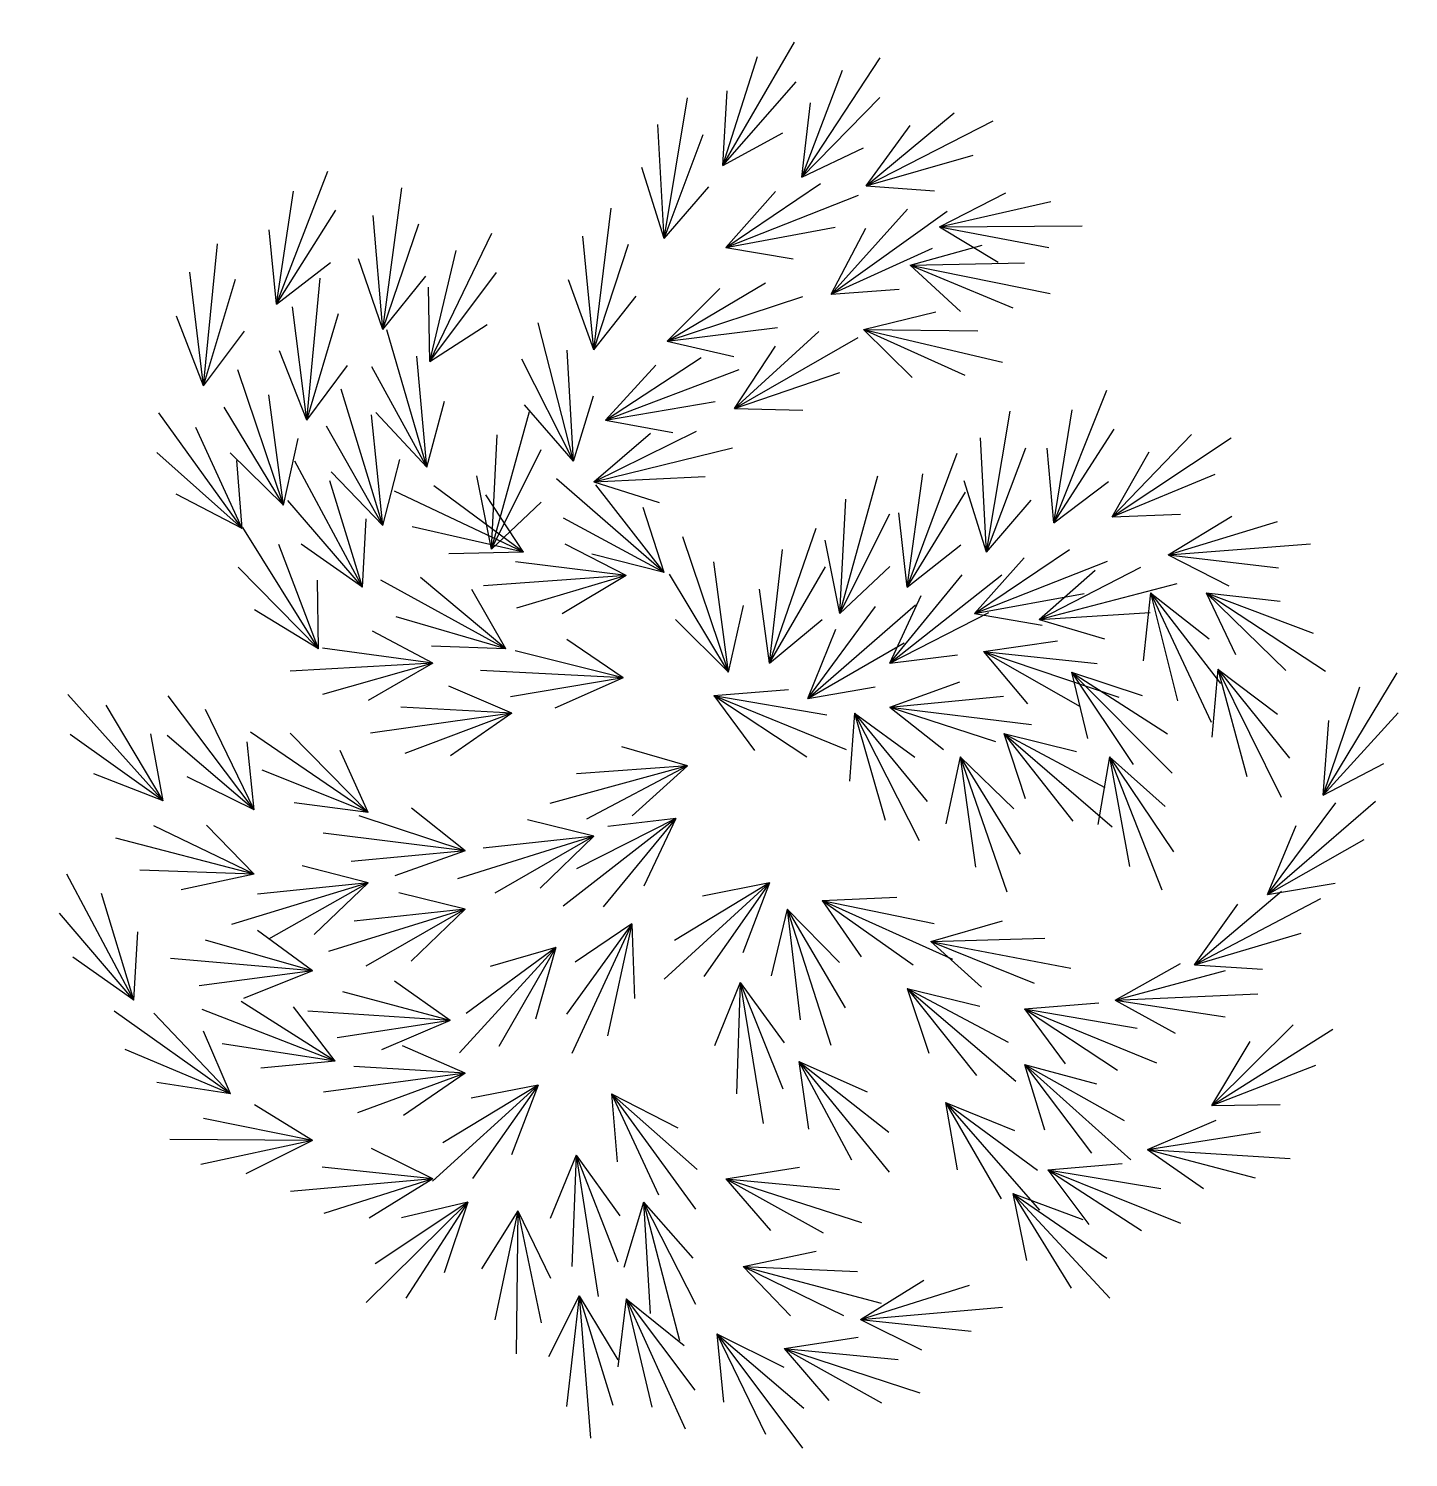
# Model space of a CAD drawing. Extents: x 36.09 to 37.99, y 21.5 to 23.47.
import ezdxf

# ---------------------------------------------------------------- set-up
doc = ezdxf.new("R2010")
doc.units = 0
doc.layers.get('0').update_dxf_attribs({"linetype": 'CONTINUOUS'})

# ---------------------------------------------------------------- blocks, each defined once
blk = doc.blocks.new('F2')
for q in [(0.1359, 0.4912), (0.0209, 0.4076), (0.1777, 0.3554), (-0.0523, 0.2613), (0.1777, 0.1672)]:
    blk.add_line((0, 0), q)

msp = doc.modelspace()

# ---------------------------------------------------------------- block references
at = {"xscale": 0.3870031148154733, "yscale": 0.3870031148154733, "zscale": 0.3870031148154733}
for p, rotation in [((37.0446, 23.2857), 345.2854244033578), ((37.1539, 23.2696), 342.1411941644545), ((37.2429, 23.2574), 312.6645854639071), ((36.9637, 23.1846), 6.029344166643833), ((37.0487, 23.1725), 306.9928602134775), ((36.4281, 23.094), 354.356152641846), ((37.1944, 23.1078), 321.0496675356218), ((37.3441, 23.2008), 285.8485373592142), ((36.5753, 23.0592), 7.85051102820171), ((36.8666, 23.0309), 8.478586840904226), ((36.64, 23.0147), 349.6987214011646), ((36.3272, 22.9813), 9.748960434779862), ((37.3036, 23.1482), 273.9617244072347), ((36.9678, 23.043), 303.6996346937153), ((36.4701, 22.9338), 10.06443478548702), ((37.0608, 22.95), 315.3576287044513), ((36.8383, 22.8772), 29.73596436050569), ((37.2389, 23.0592), 272.2505581999353), ((36.636, 22.8691), 31.71136726886648), ((36.8828, 22.9338), 306.2753226153933), ((36.4377, 22.8165), 34.11177610778041), ((36.5753, 22.7882), 32.51914203618725), ((37.5019, 22.7923), 353.6621474573528), ((36.381, 22.7842), 51.23179912623939), ((36.8666, 22.8489), 299.1764341312565), ((37.5828, 22.8003), 319.0547528070025), ((37.4088, 22.7518), 5.853902104120442), ((37.2996, 22.7033), 355.1026832780101), ((36.5469, 22.7033), 43.65120632275223), ((36.9637, 22.7235), 64.49437203471594), ((36.7695, 22.7518), 80.1772053816472), ((37.6597, 22.7478), 289.8473130736583), ((36.4862, 22.6183), 47.4665801500924), ((37.3926, 22.6669), 306.980460341282), ((36.9111, 22.7194), 109.6106210170386), ((37.0527, 22.586), 34.11177610778041), ((37.1094, 22.5981), 356.4797968428957), ((37.2753, 22.5981), 323.7296257233818), ((37.4816, 22.6588), 300.0422498477615), ((36.7452, 22.6183), 76.80477071171998), ((37.162, 22.5496), 326.4695678306701), ((37.6354, 22.6952), 220.692362705751), ((37.7123, 22.6952), 252.3438890420781), ((36.644, 22.5981), 108.6829896315009), ((36.9071, 22.5779), 102.4494648849169), ((37.4048, 22.6143), 266.9048224078306), ((37.5262, 22.586), 240.3003407894997), ((37.7285, 22.59), 221.7377692816025), ((37.8741, 22.4161), 344.2968003612899), ((36.7533, 22.5293), 113.5871389471511), ((37.2753, 22.5374), 278.5585968984287), ((36.2718, 22.408), 57.32971039703416), ((36.3972, 22.3959), 52.51376965601199), ((37.0325, 22.5536), 263.2440021482989), ((37.2267, 22.5293), 222.4448453859223), ((36.555, 22.3918), 71.08258266269179), ((37.4331, 22.501), 244.724680896453), ((36.9961, 22.4565), 120.7375172259745), ((37.3724, 22.4687), 214.6416066305844), ((37.5788, 22.4687), 217.014996976657), ((37.7973, 22.2786), 326.3195448468998), ((36.9799, 22.3837), 143.3758117963889), ((36.6886, 22.3392), 98.32862673025001), ((36.8666, 22.3594), 122.8208329999583), ((36.3972, 22.3069), 90.89549831010332), ((36.555, 22.2947), 122.3199548476325), ((37.1094, 22.2947), 147.7725686781189), ((37.6961, 22.1815), 313.1920722106025), ((36.2313, 22.1329), 43.52081739354836), ((36.6886, 22.2583), 122.6899869547714), ((37.1822, 22.2705), 261.2507163479226), ((37.1337, 22.2583), 213.3011193954549), ((36.4781, 22.1734), 100.5588957597596), ((36.9192, 22.2381), 170.6312213950187), ((37.3319, 22.2138), 274.6945454766438), ((36.814, 22.2057), 153.0230658393505), ((37.5868, 22.1329), 287.9752541250076), ((36.6683, 22.1046), 101.6376294673147), ((37.0689, 22.1572), 204.6876477478381), ((37.2996, 22.1491), 244.9751556827308), ((36.3648, 22.0035), 70.06079469189963), ((36.5094, 22.0488), 84.2873006459475), ((37.4614, 22.1208), 263.2440021482989), ((37.7204, 21.9873), 317.7366238111468), ((36.6886, 22.0318), 113.0926106607087), ((37.1498, 22.048), 234.7481853485854), ((36.7897, 22.0156), 147.7725686781189), ((37.4614, 22.0439), 243.7035107897661), ((36.4781, 21.9388), 105.0448683776359), ((36.8909, 22.0035), 231.5361912500813), ((37.3522, 21.9914), 236.6126389102852), ((37.6314, 21.9266), 281.84619254612), ((36.644, 21.8862), 110.5628190376297), ((36.8423, 21.9186), 204.271736184259), ((37.0487, 21.8862), 267.5796149305087), ((37.4938, 21.8983), 263.6575337346569), ((36.6926, 21.8538), 150.0897446342751), ((37.4452, 21.866), 238.3152675299749), ((36.7614, 21.8417), 194.7916408019654), ((36.9354, 21.8538), 209.9446268675163), ((37.073, 21.7648), 270.5789516435028), ((37.2348, 21.692), 290.4016961410025), ((36.8464, 21.7244), 199.9471600765893), ((36.9111, 21.7204), 219.9473506519478), ((37.0365, 21.6718), 232.3840011217292), ((37.1296, 21.6516), 267.3964953013956)]:
    msp.add_blockref('F2', p, dxfattribs=dict(at, rotation=rotation))
for p in [(36.725, 22.7559), (37.2065, 22.6669)]:
    msp.add_blockref('F2', p, dxfattribs=at)

doc.saveas('drawing.dxf')
